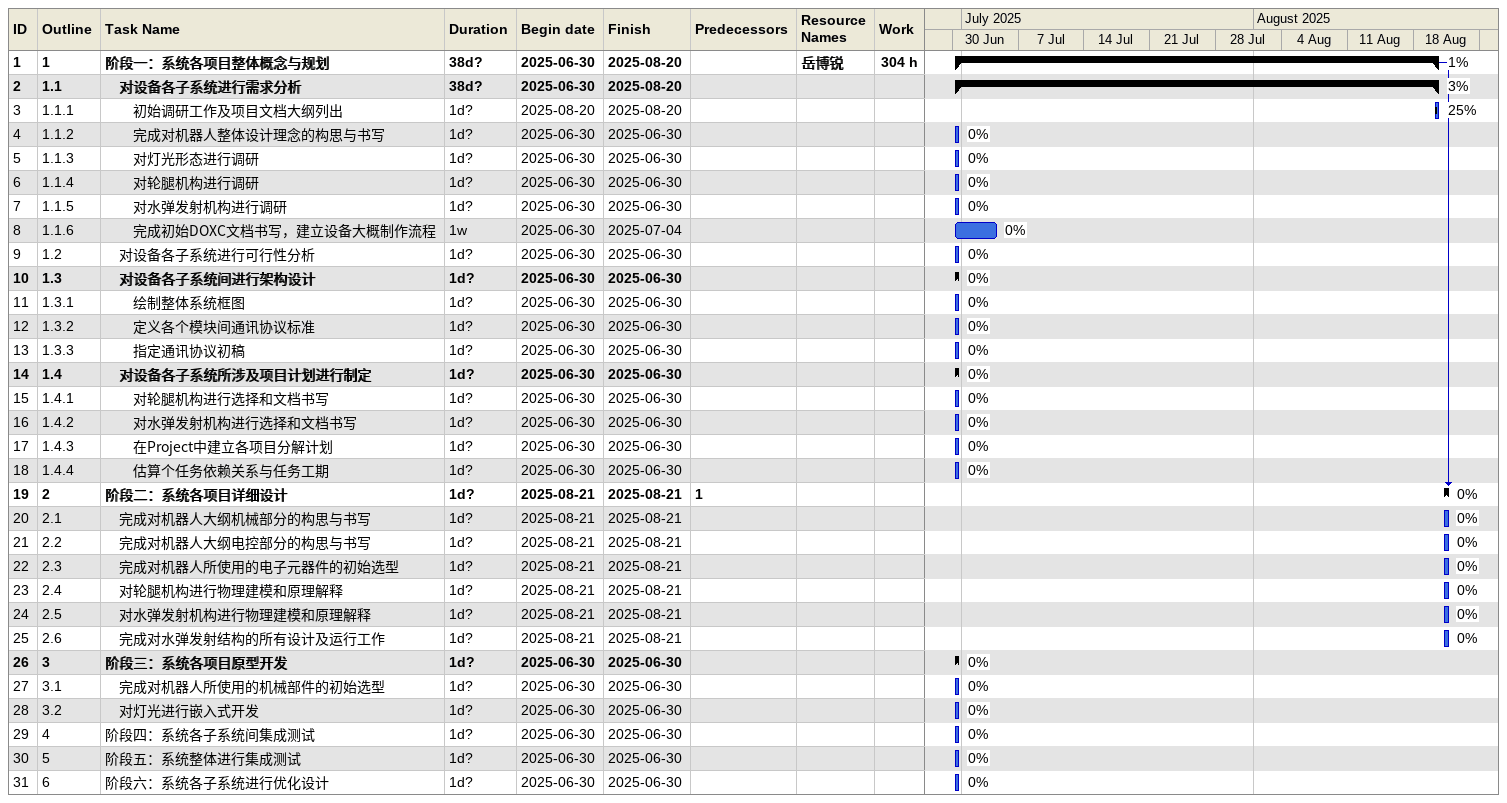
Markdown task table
| ID | WBS | Task | Duration | Start | Finish | Predecessors | Resources | % complete | Work (h) |
|---|---|---|---|---|---|---|---|---|---|
| 1 | 1 | **阶段一：系统各项目整体概念与规划** | 38d? | 2025-06-30 | 2025-08-20 |  | 岳博锐 | 1 | 304 |
| 2 | 1.1 | **对设备各子系统进行需求分析** | 38d? | 2025-06-30 | 2025-08-20 |  |  | 3 |  |
| 3 | 1.1.1 | 初始调研工作及项目文档大纲列出 | 1d? | 2025-08-20 | 2025-08-20 |  |  | 25 |  |
| 4 | 1.1.2 | 完成对机器人整体设计理念的构思与书写 | 1d? | 2025-06-30 | 2025-06-30 |  |  | 0 |  |
| 5 | 1.1.3 | 对灯光形态进行调研 | 1d? | 2025-06-30 | 2025-06-30 |  |  | 0 |  |
| 6 | 1.1.4 | 对轮腿机构进行调研 | 1d? | 2025-06-30 | 2025-06-30 |  |  | 0 |  |
| 7 | 1.1.5 | 对水弹发射机构进行调研 | 1d? | 2025-06-30 | 2025-06-30 |  |  | 0 |  |
| 8 | 1.1.6 | 完成初始DOXC文档书写，建立设备大概制作流程 | 1w | 2025-06-30 | 2025-07-04 |  |  | 0 |  |
| 9 | 1.2 | 对设备各子系统进行可行性分析 | 1d? | 2025-06-30 | 2025-06-30 |  |  | 0 |  |
| 10 | 1.3 | **对设备各子系统间进行架构设计** | 1d? | 2025-06-30 | 2025-06-30 |  |  | 0 |  |
| 11 | 1.3.1 | 绘制整体系统框图 | 1d? | 2025-06-30 | 2025-06-30 |  |  | 0 |  |
| 12 | 1.3.2 | 定义各个模块间通讯协议标准 | 1d? | 2025-06-30 | 2025-06-30 |  |  | 0 |  |
| 13 | 1.3.3 | 指定通讯协议初稿 | 1d? | 2025-06-30 | 2025-06-30 |  |  | 0 |  |
| 14 | 1.4 | **对设备各子系统所涉及项目计划进行制定** | 1d? | 2025-06-30 | 2025-06-30 |  |  | 0 |  |
| 15 | 1.4.1 | 对轮腿机构进行选择和文档书写 | 1d? | 2025-06-30 | 2025-06-30 |  |  | 0 |  |
| 16 | 1.4.2 | 对水弹发射机构进行选择和文档书写 | 1d? | 2025-06-30 | 2025-06-30 |  |  | 0 |  |
| 17 | 1.4.3 | 在Project中建立各项目分解计划 | 1d? | 2025-06-30 | 2025-06-30 |  |  | 0 |  |
| 18 | 1.4.4 | 估算个任务依赖关系与任务工期 | 1d? | 2025-06-30 | 2025-06-30 |  |  | 0 |  |
| 19 | 2 | **阶段二：系统各项目详细设计** | 1d? | 2025-08-21 | 2025-08-21 | 1 |  | 0 |  |
| 20 | 2.1 | 完成对机器人大纲机械部分的构思与书写 | 1d? | 2025-08-21 | 2025-08-21 |  |  | 0 |  |
| 21 | 2.2 | 完成对机器人大纲电控部分的构思与书写 | 1d? | 2025-08-21 | 2025-08-21 |  |  | 0 |  |
| 22 | 2.3 | 完成对机器人所使用的电子元器件的初始选型 | 1d? | 2025-08-21 | 2025-08-21 |  |  | 0 |  |
| 23 | 2.4 | 对轮腿机构进行物理建模和原理解释 | 1d? | 2025-08-21 | 2025-08-21 |  |  | 0 |  |
| 24 | 2.5 | 对水弹发射机构进行物理建模和原理解释 | 1d? | 2025-08-21 | 2025-08-21 |  |  | 0 |  |
| 25 | 2.6 | 完成对水弹发射结构的所有设计及运行工作 | 1d? | 2025-08-21 | 2025-08-21 |  |  | 0 |  |
| 26 | 3 | **阶段三：系统各项目原型开发** | 1d? | 2025-06-30 | 2025-06-30 |  |  | 0 |  |
| 27 | 3.1 | 完成对机器人所使用的机械部件的初始选型 | 1d? | 2025-06-30 | 2025-06-30 |  |  | 0 |  |
| 28 | 3.2 | 对灯光进行嵌入式开发 | 1d? | 2025-06-30 | 2025-06-30 |  |  | 0 |  |
| 29 | 4 | 阶段四：系统各子系统间集成测试 | 1d? | 2025-06-30 | 2025-06-30 |  |  | 0 |  |
| 30 | 5 | 阶段五：系统整体进行集成测试 | 1d? | 2025-06-30 | 2025-06-30 |  |  | 0 |  |
| 31 | 6 | 阶段六：系统各子系统进行优化设计 | 1d? | 2025-06-30 | 2025-06-30 |  |  | 0 |  |
